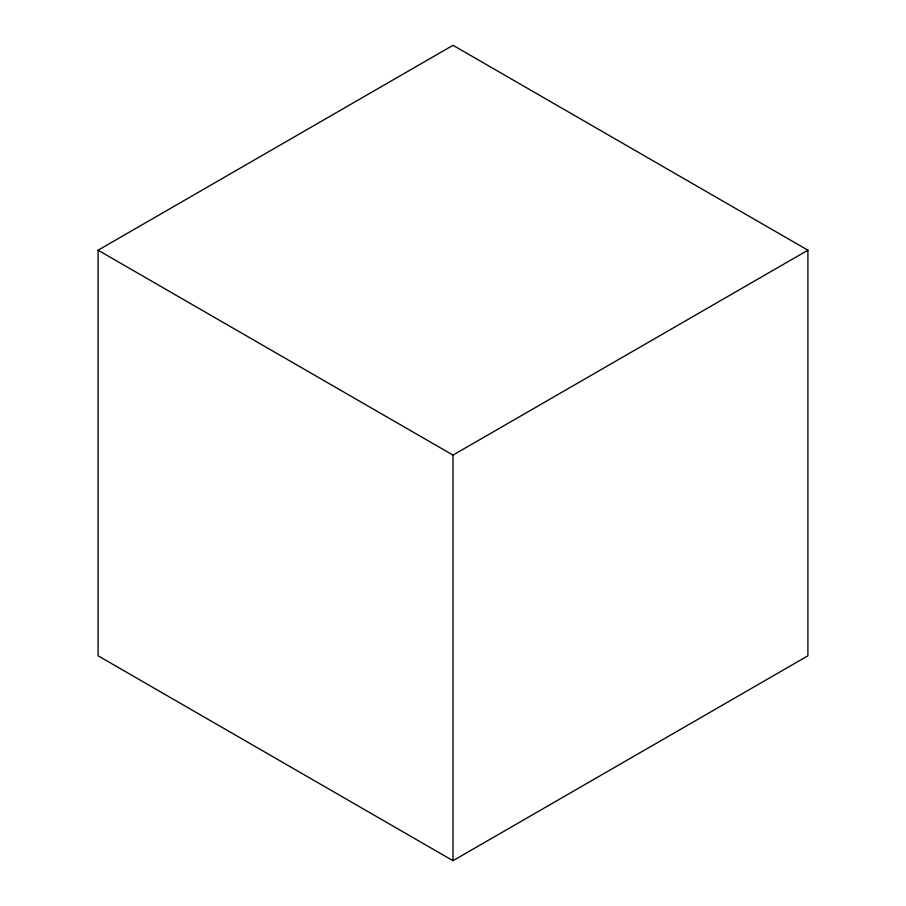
<?xml version="1.0" encoding="UTF-8"?>
<svg xmlns="http://www.w3.org/2000/svg" width="906" height="906" viewBox="0 0 906 906"><rect width="100%" height="100%" fill="white"/><g stroke="black" fill="none" stroke-linecap="round" stroke-linejoin="round"><path stroke-width="1.36" d="M98.086 250.203L453 45.3L807.914 250.203L807.914 655.797L453 860.7L98.086 655.797L98.086 250.203L453 455.106L807.914 250.203M453 455.106L453 860.7"/></g></svg>
